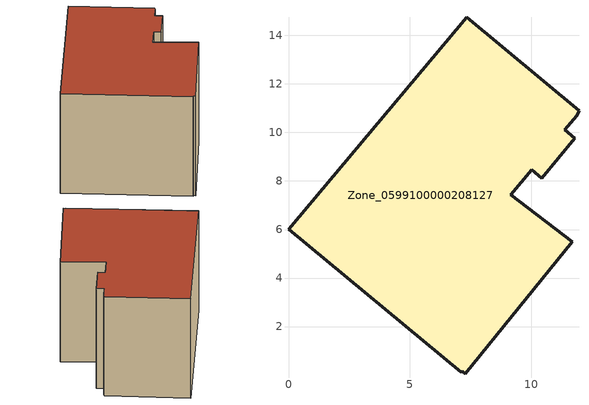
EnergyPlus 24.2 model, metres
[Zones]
Zone_0599100000208127
 floor ground (C_G): 10.02,8.46 9.16,7.44 11.69,5.49 7.29,0.05 7.15,0.17 7.11,0.11 0,6.01 7.35,14.75 11.97,10.88 11.87,10.69 11.38,10.1 11.79,9.75 10.43,8.11 z0
 wall outside (C_F): 11.97,10.88 7.35,14.75 0,6.01 7.11,0.11 7.15,0.17 7.29,0.05 11.69,5.49 9.16,7.44 10.02,8.46 10.43,8.11 11.79,9.75 11.38,10.1 11.87,10.69 11.97,10.88 z0:8.16
 roof outside (C_R): 7.15,0.17 7.29,0.05 11.69,5.49 9.16,7.44 10.02,8.46 10.43,8.11 11.79,9.75 11.38,10.1 11.87,10.69 11.97,10.88 7.35,14.75 0,6.01 7.11,0.11 z8.16
[BUILDING]
Pand.0599100000208127: North Axis=0; Terrain=City; Loads Convergence Tolerance Value=0.04; Temperature Convergence Tolerance Value=0.4; Solar Distribution=FullExterior; Maximum Number of Warmup Days=25; Minimum Number of Warmup Days=1
[Site:Location]
Rotterdam.The.Hague.AP_ZH_NLD Design_Conditions: Latitude=51.96; Longitude=4.45; Time Zone=1; Elevation=-4.5
[SITE:GROUNDTEMPERATURE:BUILDINGSURFACE]
18, 18, 18, 18, 18, 18, 18, 18, 18, 18, 18, 18
[MATERIAL] Thermal Absorptance=0.9; Solar Absorptance=0.7; Visible Absorptance=0.7
Name | Roughness | Thickness | Conductivity | Density | Specific Heat
G.TC.1946-1964 | MediumSmooth | 0.15 | 1 | 540 | 1210
F.TC.1946-1964 | Rough | 0.3 | 0.857143 | 1920 | 840
R.TC.1946-1964 | MediumRough | 0.2 | 0.235294 | 1500 | 1000
[CONSTRUCTION]
C_G: G.TC.1946-1964
C_F: F.TC.1946-1964
C_R: R.TC.1946-1964
[ZONE]
Zone_0599100000208127: Type=1; Multiplier=1; Ceiling Height=Autocalculate; Volume=Autocalculate; Floor Area=autocalculate; Part of Total Floor Area=Yes
[ZONEINFILTRATION:DESIGNFLOWRATE]
Infil_Zone_0599100000208127: Zone or ZoneList or Space or SpaceList=Zone_0599100000208127; Schedule=AlwaysOn; Design Flow Rate Calculation Method=Flow/Area; Flow Rate per Floor Area=0.003; Constant Term Coefficient=1; Temperature Term Coefficient=0; Velocity Term Coefficient=0; Velocity Squared Term Coefficient=0
[HVACTEMPLATE:ZONE:IDEALLOADSAIRSYSTEM]
Zone_0599100000208127: Maximum Heating Supply Air Temperature=50; Minimum Cooling Supply Air Temperature=13; Maximum Heating Supply Air Humidity Ratio=0.0156; Minimum Cooling Supply Air Humidity Ratio=0.0077; Heating Limit=NoLimit; Cooling Limit=NoLimit; Dehumidification Control Type=ConstantSensibleHeatRatio; Cooling Sensible Heat Ratio=0.7; Dehumidification Setpoint=60; Humidification Control Type=None; Humidification Setpoint=30; Outdoor Air Method=None; Outdoor Air Flow Rate per Person=0.00944; Outdoor Air Flow Rate per Zone Floor Area=0; Outdoor Air Flow Rate per Zone=0; Demand Controlled Ventilation Type=None; Outdoor Air Economizer Type=NoEconomizer; Heat Recovery Type=None; Sensible Heat Recovery Effectiveness=0.7; Latent Heat Recovery Effectiveness=0.65
[ZONECONTROL:THERMOSTAT]
ThermostatControl_Zone_0599100000208127: Zone or ZoneList=Zone_0599100000208127; Control Type Schedule=DualSetpointControlType; Control 1=Thermostat_Zone_0599100000208127; Temperature Difference Between Cutout And Setpoint=0
[THERMOSTATSETPOINT:DUALSETPOINT]
Thermostat_Zone_0599100000208127: Heating Setpoint Temperature Schedule=HeatingSetpoint_Zone_0599100000208127; Cooling Setpoint Temperature Schedule=CoolingSetpoint_Zone_0599100000208127
[SCHEDULE:COMPACT]
HeatingSetpoint_Zone_0599100000208127: Through: 12/31, For: AllDays, Until: 24:00, 21
CoolingSetpoint_Zone_0599100000208127: Through: 12/31, For: AllDays, Until: 24:00, 24
DualSetpointControlType: Through: 12/31, For: AllDays, Until: 24:00, 4
AlwaysOn: Through: 12/31, For: AllDays, Until: 24:00, 1
